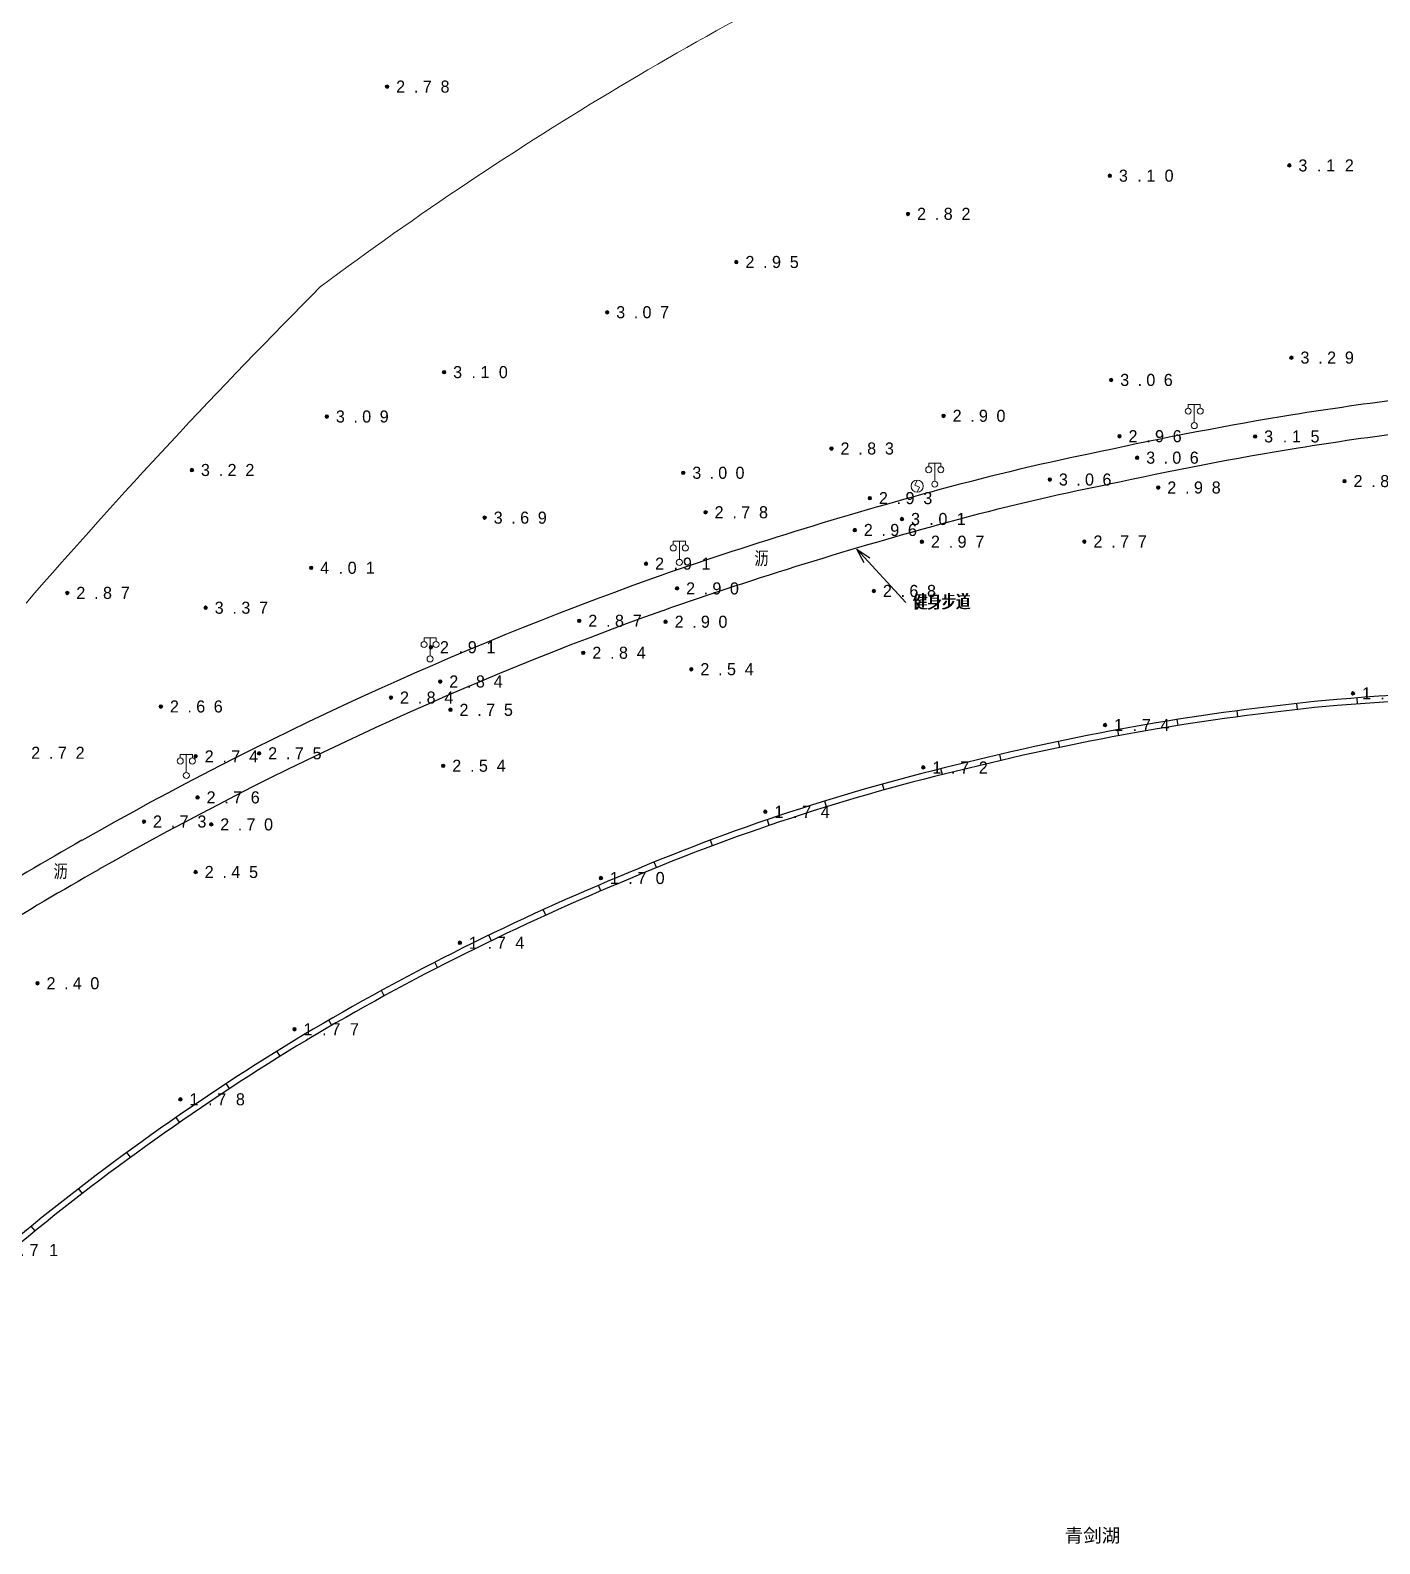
# Model space of a CAD drawing. Header units: metres. Extents: x 342272 to 345188, y 671156 to 672490.
# Drawn here: x 343850.6 to 343962.3, y 672184.8 to 672310.2 of the extents above; entities that cross this region are included whole.
import ezdxf
from ezdxf.enums import TextEntityAlignment as Align

# ---------------------------------------------------------------- set-up
doc = ezdxf.new("R2010")
doc.units = ezdxf.units.M
doc.header["$LTSCALE"] = 0.5
doc.header["$MEASUREMENT"] = 0
doc.layers.add('00-地形', color=251, linetype='Continuous')
doc.layers.add('00-现状标高', color=2, linetype='Continuous', lineweight=0, plot=False)
doc.layers.add('地块线', color=7, linetype='Continuous', lineweight=0, plot=False)
doc.layers.add('公共设施纪念物', color=8, linetype='Continuous', lineweight=0)
doc.layers.add('通讯及其他管线设施', color=252, linetype='Continuous', lineweight=0)
doc.styles.add('左斜等线体4.0', font='', dxfattribs={"height": 2.25})
doc.styles.add('正等线体2.0', font='MCS_Chinese1.shx', dxfattribs={"height": 2, "bigfont": 'MCS_Chinese1big.shx'})
doc.styles.add('细等线体2.5', font='MCS_Chinese1.shx', dxfattribs={"height": 2.5, "bigfont": 'MCS_Chinese1big.shx'})
doc.styles.get('左斜等线体4.0').set_extended_font_data('黑体', italic=True)

# ---------------------------------------------------------------- blocks, each defined once
blk = doc.blocks.new('155210')
at = {"layer": '公共设施纪念物', "linetype": 'Continuous', "lineweight": 0}
for p, q in [((-1, 2.9), (-1, 3.5)), ((-1, 3.5), (1, 3.5)), ((0, 0.5), (0, 3.5)), ((1, 3.5), (1, 2.9))]:
    blk.add_line(p, q, dxfattribs=at)
for centre in [(-1, 2.4), (1, 2.4), (0, 0)]:
    blk.add_circle(centre, 0.5, dxfattribs=at)
blk = doc.blocks.new('174700')
at = {"layer": '通讯及其他管线设施', "linetype": 'Continuous', "lineweight": 0}
for p, q in [((0, 1), (-0.38, 0.18)), ((-0.38, 0.18), (0.38, -0.18)), ((0, -1), (0.38, -0.18))]:
    blk.add_line(p, q, dxfattribs=at)
blk.add_circle((0, 0), 1, dxfattribs=at)
blk = doc.blocks.new('155210_1')
at = {"layer": '公共设施纪念物', "lineweight": 0}
for p, q in [((-1, 2.9), (-1, 3.5)), ((-1, 3.5), (1, 3.5)), ((0, 0.5), (0, 3.5)), ((1, 3.5), (1, 2.9))]:
    blk.add_line(p, q, dxfattribs=at)
for centre in [(-1, 2.4), (1, 2.4), (0, 0)]:
    blk.add_circle(centre, 0.5, dxfattribs=at)
blk = doc.blocks.new('213400_1')
at = {"layer": '00-现状标高', "linetype": 'Continuous', "lineweight": 0}
h = blk.add_hatch(color=256, dxfattribs=at)
edge = h.paths.add_edge_path()
edge.add_arc((0, 0), 0.3, 0, 360)
blk.add_circle((0, 0), 0.3, dxfattribs=at)

msp = doc.modelspace()

# ---------------------------------------------------------------- linework, layer by layer
at = {"layer": '00-地形', "lineweight": -3}
for p, q in [((343939.77, 672272.52), (343939.75, 672272.51)), ((343939.8, 672272.52), (343939.77, 672272.52)), ((343926.63, 672269.41), (343926.63, 672269.41)), ((343926.63, 672269.41), (343926.63, 672269.41)), ((343919.02, 672267.17), (343923.09, 672262.77)), ((343919.64, 672266.04), (343919.02, 672267.17)), ((343919.02, 672267.17), (343920.1, 672266.46)), ((343960.5, 672254.36), (343960.46, 672254.86)), ((343950.58, 672253.29), (343950.52, 672253.79)), ((343955.53, 672253.89), (343955.48, 672254.39)), ((343958.82, 672254.22), (343958.82, 672254.23)), ((343940.73, 672251.72), (343940.64, 672252.21)), ((343945.65, 672252.57), (343945.57, 672253.06)), ((343935.84, 672250.76), (343935.74, 672251.25)), ((343930.97, 672249.67), (343930.86, 672250.16)), ((343926.11, 672248.51), (343925.99, 672248.99)), ((343929.15, 672249.23), (343929.14, 672249.23)), ((343921.29, 672247.24), (343921.16, 672247.72)), ((343916.51, 672245.83), (343916.36, 672246.31)), ((343911.77, 672244.29), (343911.61, 672244.76)), ((343907.07, 672242.61), (343906.9, 672243.08)), ((343902.43, 672240.8), (343902.24, 672241.26)), ((343856.22, 672240.63), (343856.21, 672240.63)), ((343856.21, 672240.63), (343856.21, 672240.62)), ((343900.28, 672239.9), (343900.27, 672239.9)), ((343897.82, 672238.88), (343897.63, 672239.34)), ((343893.26, 672236.86), (343893.05, 672237.32)), ((343888.75, 672234.74), (343888.53, 672235.19)), ((343884.28, 672232.51), (343884.06, 672232.96)), ((343879.88, 672230.18), (343879.64, 672230.61)), ((343875.53, 672227.73), (343875.28, 672228.17)), ((343873.44, 672226.51), (343873.45, 672226.51)), ((343871.25, 672225.17), (343870.99, 672225.6)), ((343867.05, 672222.49), (343866.78, 672222.91)), ((343862.92, 672219.7), (343862.63, 672220.11)), ((343858.85, 672216.81), (343858.56, 672217.21)), ((343854.87, 672213.81), (343854.56, 672214.21)), ((343850.96, 672210.71), (343850.64, 672211.1))]:
    msp.add_line(p, q, dxfattribs=at)
for centre, radius, start, end in [((343999.16, 672004.77), 277.05, 95.2393, 99.1438), ((344006.26, 671968.44), 314.06, 99.3686, 102.3293), ((343999.16, 672004.77), 274.26, 95.2393, 99.1427), ((343980.46, 672070.98), 208.4, 101.4204, 105.1776), ((344006.26, 671968.44), 311.26, 99.3696, 102.3293), ((343980.46, 672070.98), 205.61, 101.4204, 105.1775), ((344015.08, 671941.72), 342.22, 105.1055, 109.2939), ((344015.08, 671941.72), 339.42, 105.1055, 109.2922), ((344003.2, 671982.07), 300.21, 109.699, 119.6177), ((344003.2, 671982.07), 297.42, 109.7008, 119.6177), ((343977.45, 672052.88), 202.71, 95.2861, 103.8219), ((343975.89, 672054.85), 200.6, 84.2438, 94.8935), ((343975.89, 672054.85), 200.1, 84.2438, 94.8935), ((343977.45, 672052.88), 202.21, 95.2861, 103.8219), ((343967.69, 672080.59), 173.49, 102.8769, 112.9345), ((343967.69, 672080.59), 172.99, 102.8769, 112.9345), ((343983.86, 672014.59), 262.39, 119.4543, 124.0594), ((343983.86, 672014.58), 259.59, 119.4543, 124.0594), ((343978.76, 672049.06), 206.85, 112.3563, 120.6903), ((343978.76, 672049.06), 206.35, 112.3563, 120.6903), ((343974.61, 672058.62), 196.51, 121.07, 129.8726), ((343974.61, 672058.62), 196.01, 121.07, 129.8726)]:
    msp.add_arc(centre, radius, start, end, dxfattribs=at)
at = {"layer": '地块线', "lineweight": 0}
for centre, radius, start, end in [((344050.45, 672052.83), 294.39, 115.1033, 126.6705), ((344249.55, 671915.42), 529.24, 135.105, 138.9881)]:
    msp.add_arc(centre, radius, start, end, dxfattribs=at)

# ---------------------------------------------------------------- block references
at = {"layer": '00-现状标高', "lineweight": 0, "xscale": 0.5, "yscale": 0.5, "zscale": 0.5}
for p in [(343880.11, 672305.49), (343954.85, 672298.97), (343939.98, 672298.11), (343923.26, 672294.95), (343909.04, 672290.96), (343898.34, 672286.8), (343955.02, 672283.04), (343884.83, 672281.84), (343940.09, 672281.19), (343875.12, 672278.16), (343926.21, 672278.22), (343940.78, 672276.53), (343952.01, 672276.51), (343916.92, 672275.51), (343942.24, 672274.75), (343863.94, 672273.73), (343904.64, 672273.5), (343935.01, 672272.94), (343943.99, 672272.28), (343959.42, 672272.81), (343920.1, 672271.4), (343888.19, 672269.79), (343906.49, 672270.23), (343922.76, 672269.67), (343918.85, 672268.76), (343924.41, 672267.79), (343937.87, 672267.81), (343901.56, 672265.97), (343873.82, 672265.63), (343853.62, 672263.55), (343904.13, 672263.93), (343920.43, 672263.71), (343865.08, 672262.32), (343896.03, 672261.24), (343903.18, 672261.16), (343883.74, 672259.05), (343896.36, 672258.59), (343905.31, 672257.23), (343884.51, 672256.21), (343880.43, 672254.88), (343960.12, 672255.23), (343861.37, 672254.14), (343885.36, 672253.87), (343939.58, 672252.61), (343864.25, 672250.02), (343869.51, 672250.26), (343884.76, 672249.23), (343924.53, 672249.1), (343864.41, 672246.61), (343859.97, 672244.61), (343911.44, 672245.42), (343865.54, 672244.38), (343864.25, 672240.43), (343897.82, 672239.93), (343886.14, 672234.57), (343851.15, 672231.22), (343872.44, 672227.41), (343862.99, 672221.6)]:
    msp.add_blockref('213400_1', p, dxfattribs=at)
at = {"layer": '公共设施纪念物', "lineweight": 0, "xscale": 0.5, "yscale": 0.5, "zscale": 0.5}
for name, p in [('155210', (343946.97, 672277.41)), ('155210', (343925.48, 672272.56)), ('155210_1', (343904.32, 672266.08)), ('155210_1', (343883.67, 672258.08)), ('155210_1', (343863.48, 672248.43))]:
    msp.add_blockref(name, p, dxfattribs=at)
at = {"layer": '通讯及其他管线设施', "lineweight": 0, "xscale": 0.5, "yscale": 0.5, "zscale": 0.5}
msp.add_blockref('174700', (343924.02, 672272.4), dxfattribs=at)

# ---------------------------------------------------------------- texts
at = {"layer": '00-地形', "lineweight": -3, "style": '细等线体2.5'}
for p in [(343911.13, 672266.38), (343853.07, 672240.45)]:
    msp.add_text('沥', height=1.25, dxfattribs=at).set_placement(p, align=Align.MIDDLE_CENTER)
msp.add_text('健身步道', height=1.25, dxfattribs=at).set_placement((343923.64, 672262.17))
msp.add_text('健身步道', height=1.25, dxfattribs=at).set_placement((343923.72, 672263.42), align=Align.TOP_LEFT)
at = {"layer": '00-地形', "lineweight": -3, "style": '左斜等线体4.0', "oblique": 345}
msp.add_text('青剑湖', height=1.125, dxfattribs=at).set_placement((343936.24, 672184.91))
at = {"layer": '00-现状标高', "lineweight": 0, "char_height": 1, "attachment_point": 4, "line_spacing_factor": 0.722892, "style": '正等线体2.0'}
for s, insert in [('\\T1.979;2.78', (343880.86, 672305.49)), ('\\T2.037;3.10', (343940.73, 672298.11)), ('\\T2.069;3.12', (343955.6, 672298.96)), ('\\T1.979;2.82', (343924.01, 672294.95)), ('\\T1.979;2.95', (343909.79, 672290.96)), ('\\T1.952;3.07', (343899.09, 672286.8)), ('\\T1.979;3.29', (343955.77, 672283.04)), ('\\T2.037;3.10', (343885.58, 672281.84)), ('\\T1.940;3.06', (343940.84, 672281.19)), ('\\T1.952;3.09', (343875.87, 672278.16)), ('\\T1.952;2.90', (343926.96, 672278.22)), ('\\T1.979;2.83', (343917.67, 672275.51)), ('\\T1.966;2.96', (343941.53, 672276.53)), ('\\T2.069;3.15', (343952.76, 672276.51)), ('\\T1.940;3.06', (343942.99, 672274.75)), ('\\T1.979;3.22', (343864.69, 672273.73)), ('\\T1.927;3.00', (343905.39, 672273.5)), ('\\T1.940;3.06', (343935.76, 672272.94)), ('\\T1.979;2.98', (343944.74, 672272.28)), ('\\T1.979;2.88', (343960.17, 672272.81)), ('\\T1.979;2.93', (343920.85, 672271.4)), ('\\T1.966;3.69', (343888.94, 672269.78)), ('\\T1.979;2.78', (343907.24, 672270.23)), ('\\T2.037;3.01', (343923.51, 672269.67)), ('\\T1.966;2.96', (343919.6, 672268.76)), ('\\T1.979;2.97', (343925.16, 672267.79)), ('\\T1.979;2.77', (343938.62, 672267.81)), ('\\T2.037;4.01', (343874.57, 672265.63)), ('\\T2.069;2.91', (343902.31, 672265.97)), ('\\T1.979;2.87', (343854.37, 672263.55)), ('\\T1.952;2.90', (343904.88, 672263.92)), ('\\T1.966;2.68', (343921.18, 672263.71)), ('\\T1.979;3.37', (343865.83, 672262.32)), ('\\T1.979;2.87', (343896.78, 672261.24)), ('\\T1.952;2.90', (343903.93, 672261.16)), ('\\T2.069;2.91', (343884.49, 672259.05)), ('\\T1.979;2.84', (343897.11, 672258.59)), ('\\T1.979;2.54', (343906.06, 672257.23)), ('\\T1.979;2.84', (343885.26, 672256.21)), ('\\T1.952;2.66', (343862.12, 672254.14)), ('\\T1.979;2.84', (343881.18, 672254.88)), ('\\T2.037;1.70', (343960.87, 672255.22)), ('\\T1.979;2.75', (343886.11, 672253.86)), ('\\T2.069;1.74', (343940.33, 672252.61)), ('\\T1.979;2.72', (343850.63, 672250.31)), ('\\T1.979;2.74', (343865, 672250.01)), ('\\T1.979;2.75', (343870.26, 672250.26)), ('\\T1.979;2.54', (343885.51, 672249.23)), ('\\T2.069;1.72', (343925.28, 672249.09)), ('\\T1.966;2.76', (343865.16, 672246.61)), ('\\T2.069;1.74', (343912.19, 672245.42)), ('\\T1.979;2.73', (343860.72, 672244.61)), ('\\T1.952;2.70', (343866.29, 672244.37)), ('\\T1.979;2.45', (343865, 672240.43)), ('\\T2.037;1.70', (343898.57, 672239.93)), ('\\T2.069;1.74', (343886.89, 672234.57)), ('\\T1.952;2.40', (343851.9, 672231.21)), ('\\T2.069;1.77', (343873.19, 672227.41)), ('\\T2.069;1.78', (343863.74, 672221.6)), ('\\T2.176;1.71', (343848.07, 672209.11))]:
    msp.add_mtext(s, dxfattribs=dict(at, insert=insert))

doc.saveas('drawing.dxf')
